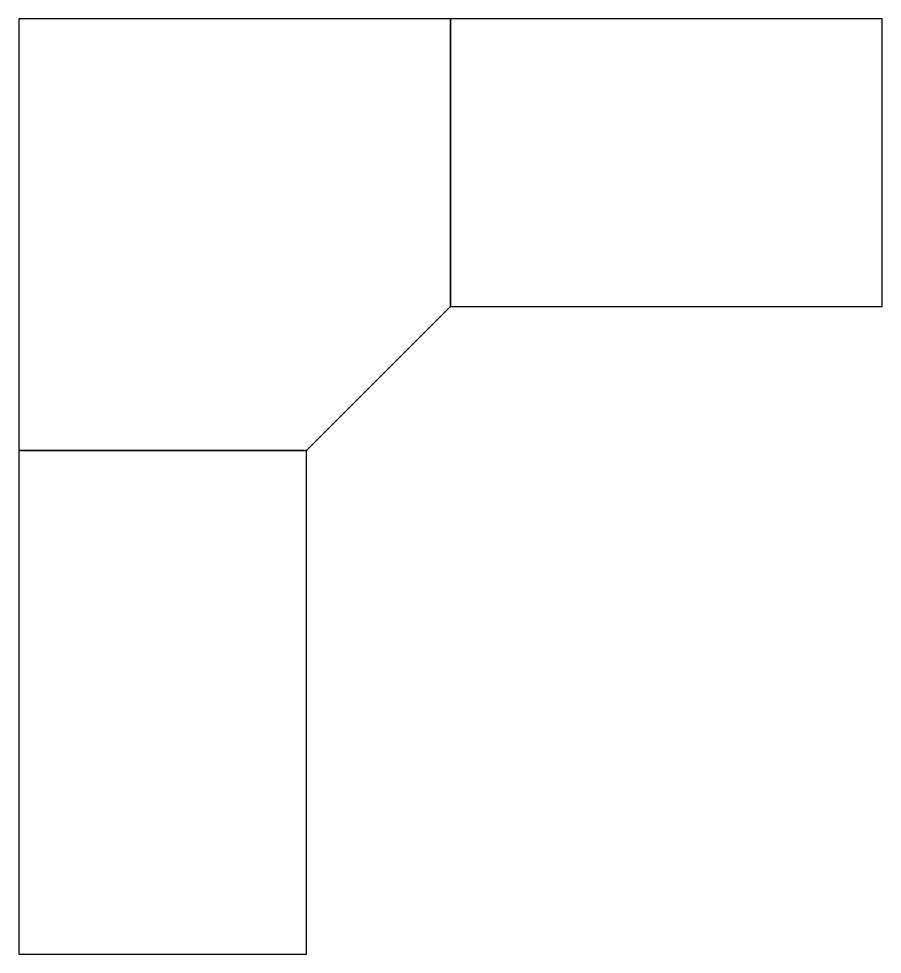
# Model space of a CAD drawing. Header units: inches. Extents: x 0 to 72, y -78 to 0.
import ezdxf

# ---------------------------------------------------------------- set-up
doc = ezdxf.new("R2010")
doc.units = ezdxf.units.IN
doc.header["$MEASUREMENT"] = 0

msp = doc.modelspace()

# ---------------------------------------------------------------- linework, layer by layer
msp.add_lwpolyline([(36, -24), (36, 0), (0, 0), (0, -36), (24, -36), (36, -24)])
for points in [[(36, 0), (36, -24), (72, -24), (72, 0)], [(24, -78), (24, -36), (0, -36), (0, -78)]]:
    msp.add_lwpolyline(points, close=True)

doc.saveas('drawing.dxf')
